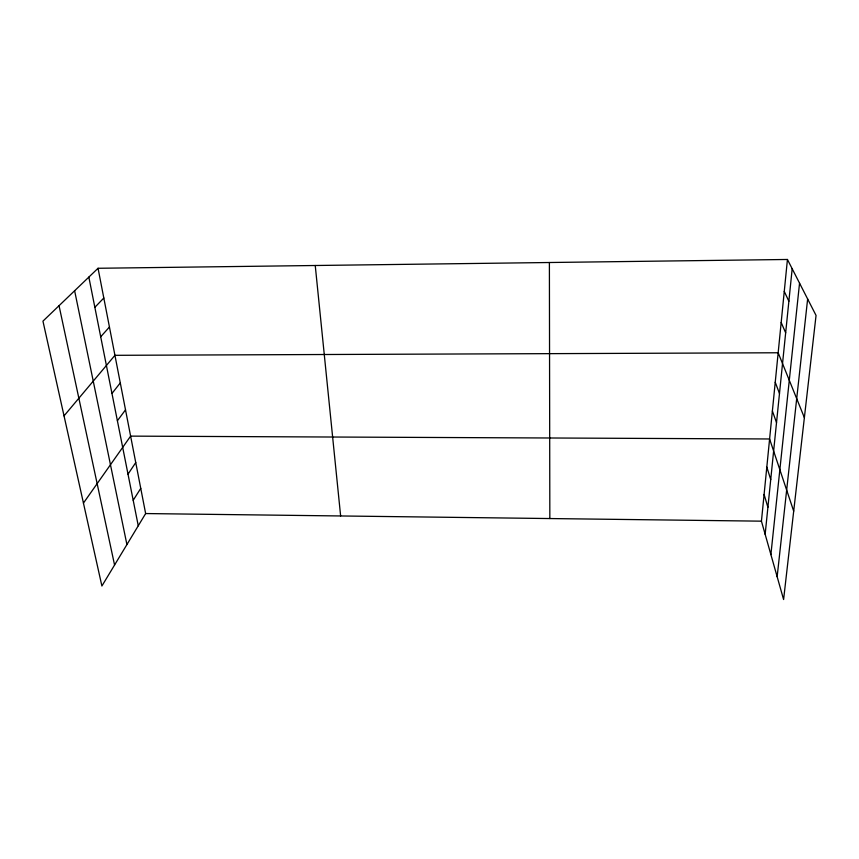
<?xml version="1.0" encoding="UTF-8"?>
<svg xmlns="http://www.w3.org/2000/svg" width="859" height="859" viewBox="0 0 859 859"><rect width="100%" height="100%" fill="white"/><g stroke="black" fill="none" stroke-linecap="round" stroke-linejoin="round"><path stroke-width="1.29" d="M787.435 259.472L816.05 315.436L783.601 599.528L761.439 521.166L787.435 259.472L98.044 268.276L42.95 321.137L101.899 585.999L145.643 513.553L98.044 268.276M765.154 534.319L792.181 268.749M770.888 554.592L799.546 283.148M777.148 576.733L807.643 298.986M133.199 500.282L140.758 488.363M128.002 474.168L135.754 462.561M83.441 503.084L130.622 436.125L769.6 438.97L793.695 511.159M117.393 420.749L125.521 409.84M111.971 393.454L120.292 382.91M64.028 415.874L114.945 355.315L778.168 352.77L804.378 417.646M100.707 336.76L109.447 327.021M94.855 307.318L103.821 298.019M145.643 513.553L761.439 521.166M784.267 291.416L788.873 301.241M781.175 322.501L785.663 332.83M775.237 382.255L779.489 393.508M772.381 410.978L776.525 422.649M766.808 467.071L770.727 479.526M764.091 494.462L767.903 507.282M59.046 305.697L114.569 565.018M74.626 290.75L126.917 544.574M88.842 277.103L138.267 525.783M315.242 265.495L340.636 515.969M549.395 262.51L549.835 518.546"/></g></svg>
